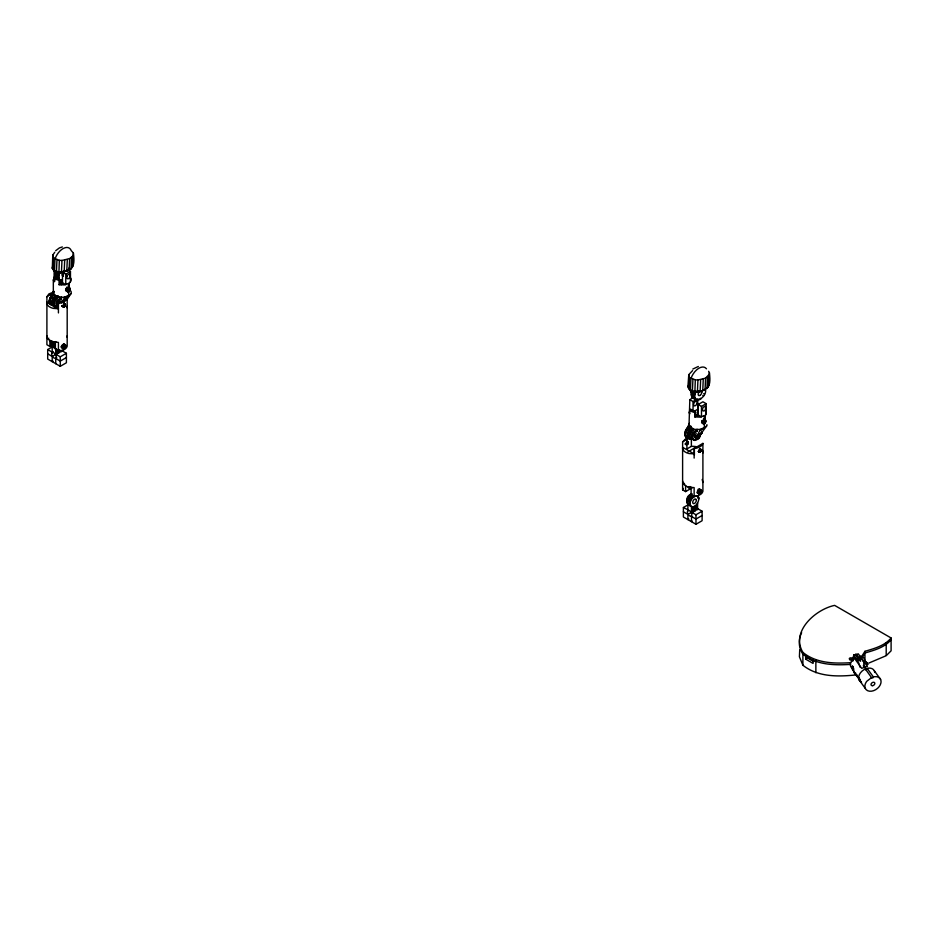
<?xml version="1.0" encoding="UTF-8"?>
<svg xmlns="http://www.w3.org/2000/svg" width="938" height="938" viewBox="0 0 938 938"><rect width="100%" height="100%" fill="white"/><g stroke="black" fill="none" stroke-linecap="round" stroke-linejoin="round"><path stroke-width="1.41" d="M853.686 659.226L853.756 655.076L858.27 653.856L860.357 656.623M863.605 666.613L863.441 665.265M53.583 293.535L53.63 291.108A8.946 5.171 0 0 0 59.962 297.44L66.75 296.924L70.913 293.782A8.946 5.171 0 0 0 70.913 291.108M874.802 672.452A8.911 6.308 -36.1 0 0 868.131 668.161L865.457 669.744M867.158 668.407L873.395 676.966L872.797 677.951L871.742 677.928L865.375 669.005L863.957 669.685A8.911 6.308 -36.1 0 0 861.553 682.207M65.777 345.688C62.049 339.11 61.111 355.971 65.777 345.688L63.667 344.469M701.483 490.844C697.567 484.313 697.016 501.08 701.483 490.844L698.329 489.015M69.084 283.405L68.92 287.603C66.446 283.299 73.879 281.095 70.022 277.343M704.79 415.616L704.626 419.814C699.678 421.385 704.344 427.388 705.739 421.737C703.336 417.41 707.311 413.928 705.739 409.554M59.985 280.286L59.176 279.817L62.342 280.685L59.176 279.407L58.848 274.822L55.471 272.864L52.317 268.139L52.774 255.136L54.732 252.287M52.774 255.136L53.583 257.903L53.067 269.464L58.848 274.822L59.457 272.993C72.074 270.332 75.38 268.08 73.41 253.072L71.241 250.634A12.464 7.199 -60 0 0 63.409 248.406A12.464 7.199 -60 0 0 54.99 259.017L54.474 270.578L55.788 277.46M56.96 259.849L56.444 271.41L58.848 274.822L59.34 260.342L53.583 257.903M73.41 253.072L72.812 255.98L69.623 258.583L61.978 260.447L61.462 272.008L59.457 272.993L58.648 272.524M58.473 279.254L56.597 277.929L56.28 273.333L54.474 270.578L58.824 271.891L59.457 272.993L64.183 271.727L64.687 260.178M58.824 271.891L66.786 271.094L67.302 259.545M66.621 270.355L69.107 270.132L69.623 258.583M68.744 269.136L70.995 268.925L71.511 257.375M72.296 267.541L72.812 255.98M705.27 388.93C708.225 396.317 693.1 406.213 694.812 394.359L691.435 392.401L688.281 387.675L688.738 374.684L692.572 370.616M688.738 374.684L688.281 387.675C693.417 390.02 688.75 399.213 695.715 398.767L692.549 397.888M688.797 376.126L689.547 377.451L689.031 389L694.812 394.359L695.421 392.53C708.084 389.985 711.321 387.394 709.374 372.621L708.612 371.296M691.435 392.401L690.438 390.114L690.954 378.565A12.464 7.199 -60 0 1 698.505 368.446A12.464 7.199 -60 0 1 706.466 368.798M692.924 379.398L692.408 390.947L694.812 394.359L695.304 379.878L689.547 377.451M709.421 374.063L705.587 378.131L697.942 379.996L697.426 391.545L695.421 392.53L694.601 392.061M693.358 398.357L692.092 396.199L692.244 392.87L690.438 390.114L694.788 391.439L695.421 392.53L700.135 391.275L700.651 379.726M703.265 379.081L702.75 390.642L694.788 391.439M705.071 389.68L705.587 378.131M706.959 388.461L707.475 376.912M708.26 387.077L708.776 375.528M709.374 372.621L708.917 385.612M64.3 306.984L62.06 306.28C66.68 309.54 66.575 299.714 62.33 306.363M701.155 450.24L699.877 448.751L698.353 451.483L699.408 452.315L700.897 451.213L701.155 450.24L699.783 449.935L700.897 451.213L699.338 450.744L700.674 451.541L699.021 451.084L700.041 452.128L698.353 451.483M58.285 273.204L58.648 275.842M694.179 393.503L694.612 395.379M49.597 304.193C47.873 300.559 50.406 296.173 53.501 294.11L54.463 294.661C51.273 296.725 48.131 302.165 51.285 305.413M53.22 306.28C51.414 302.282 54.416 297.205 58.285 295.693M689.02 437.8C681.598 438.046 685.209 426.919 690.38 425.817M686.991 437.624C683.661 434.036 687.378 427.845 691.341 426.368M691.986 427.916L688.07 432.793L687.472 435.724L688.469 437.495C685.842 435.267 690.239 441.317 691.998 438.339L692.842 438.832C685.795 441.528 688.293 429.874 692.83 428.408M57.112 296.197L56.268 295.704C53.654 297.369 49.902 302.763 52.763 305.284L51.766 303.525L52.61 304.029M56.643 348.948L56.643 354.529L55.741 355.056L55.741 348.666L51.508 345.981L51.52 340.951L52.34 341.432L51.907 345.489A6.144 3.541 -60 0 0 54.967 347.271M54.803 348.115A6.144 3.541 -60 0 1 53.677 346.509L54.123 342.452L55.061 343.003L54.615 347.072L55.741 348.666M691.458 513.004L691.458 506.626C684.916 498.981 703.77 489.073 697.591 503.085C691.353 514.059 680.331 497.023 692.115 493.751M689.629 505.324A6.144 3.541 -60 0 1 687.613 503.436L688.058 499.379L691.822 494.713L690.989 494.232M690.509 506.063A6.144 3.541 -60 0 1 689.383 504.468L690.52 498.969L693.592 495.733L694.542 496.272M59.375 352.113L59.657 349.827M694.976 510.976L695.644 505.5M853.064 660.293L853.756 655.076L857.355 660.129A9.497 3.201 75.1 0 1 859.935 667.106M66.551 290.71C71.089 280.732 71.206 296.373 66.551 290.71L68.603 291.894L68.603 296.103M852.759 661.255L853.756 655.076M866.055 661.677L867.779 664.385M799.715 649.788L799.411 656.752L802.893 665.241C818.159 677.377 838.666 676.79 856.992 674.821M695.351 510.753L696.688 504.398L696.688 509.979M53.325 292.445L53.325 279.923L54.521 277.343M689.043 424.656L689.829 399.682L693.51 397.22M53.759 341.807L53.947 344.703M688.293 443.17C688.621 440.344 686.933 441.833 686.17 443.522C683.544 445.773 691.036 444.178 687.191 442.021L688.445 442.337L687.167 441.27M697.004 403.668L697.04 401.663M66.915 276.229L66.915 278.316A2.58 1.665 -53 0 0 68.146 278.738L68.662 278.563A2.591 1.29 -66.1 0 0 69.775 277.12L69.811 274.201M801.638 632.716C798.191 639.435 798.461 647.9 802.893 654.114C816.318 665.077 834.245 665.405 850.66 664.397M61.568 301.204A2.556 1.477 -60 0 0 59.762 302.353L59.411 302.915A2.556 1.477 -60 0 0 59.141 303.513M696.359 433.719A2.556 1.477 -60 0 0 695.48 434.564L695.117 435.126A2.556 1.477 -60 0 0 694.835 437.589A2.556 1.477 -60 0 0 696.559 437.776M52.903 265.219L52.317 268.139L55.471 272.864M688.222 386.233L688.867 384.768M50.335 297.897L52.059 296.302M52.106 345.172L49.89 346.45L46.9 344.727L46.9 296.748L48.905 293.911L54.263 291.859M692.221 487.772L685.596 491.606L682.606 489.882L682.606 441.904L686.487 437.976M55.061 343.003L55.752 341.561M696.946 403.797L696.711 404.266A2.556 1.477 -60 0 1 694.155 405.744A2.556 1.477 -60 0 1 694.155 402.789A2.556 1.477 -60 0 1 696.711 401.312L697.004 401.581M854.026 670.963L853.815 672.276L854.799 673.214A2.169 1.735 -20.8 0 0 855.843 673.308M50.851 297.616L53.63 291.108M53.138 299.281L55.272 295.036M688.14 435.314L687.941 431.621L690.978 427.247M54.474 270.578L58.039 274.353L57.898 277.671L59.176 279.407M690.438 390.114L694.003 393.89L693.862 397.208L695.949 399.823M59.598 300.125L61.287 296.865M61.779 302.868L64.593 297.44L67.126 295.974M695.316 432.336L697.004 429.076M694.19 434.517L696.922 436.17L700.299 429.651L702.832 428.185M55.999 296.396L52.692 298.53L52.036 302.646M802.893 665.241L802.893 652.402C790.417 631.497 815.556 609.383 834.621 605.385L891.1 637.981C884.651 645.86 874.298 648.498 864.942 651.312L861.061 657.444L859.419 657.995C848.515 645.238 864.977 669.626 859.419 657.995M862.608 656.706L864.942 653.024C874.298 650.21 884.651 647.56 891.1 639.693M70.913 293.782L66.633 300.09L64.593 297.44M706.935 424.656A8.946 5.171 0 0 1 706.631 425.993L699.584 435.631A1.923 1.102 -59.9 0 0 698.951 435.044L697.309 436.229A1.923 1.102 -59.9 0 0 696.911 437.565L696.957 437.952A1.923 1.102 -59.9 0 0 698.259 438.351L698.622 438.093A1.923 1.102 -59.9 0 0 699.619 436.006M686.464 429.967L687.073 429.217M51.918 304.803L52.235 304.346M67.219 269.569L70.467 271.445L65.766 274.201L62.483 272.301L62.483 282.737L59.082 284.706L59.082 280.439L59.985 279.923L59.985 284.179M698.2 404.513L702.925 401.781L706.185 403.657L701.483 406.4L698.2 404.513L698.2 414.948L694.788 416.918L694.788 412.65L695.691 412.134L695.691 416.39M706.631 425.993L702.456 429.135L695.668 429.651A8.946 5.171 0 0 1 689.348 423.319L686.569 429.827M694.659 436.897L696.465 437.94A2.556 1.477 -60 0 0 698.364 438.82A2.556 1.477 -60 0 0 700.076 435.631L702.339 432.301L700.299 429.651M55.647 250.739L59.411 247.902L62.377 246.94M699.983 435.15L702.339 432.301L698.271 435.209M691.529 515.724L691.177 516.041A3.131 1.806 60 0 1 688.058 514.235L687.706 513.508A3.131 1.806 60 0 1 687.706 510.952L688.058 510.635A3.131 1.806 60 0 1 691.177 512.441L691.529 513.168A3.131 1.806 60 0 1 691.529 515.724L691.458 521.657L692.35 521.141M688.046 441.54L686.241 442.63L686.288 444.694M696.922 437.647L696.465 437.94A2.556 1.477 -60 0 1 698.177 434.763L702.339 432.301M59.082 284.706L64.593 284.918L69.049 283.241M694.788 416.918L700.299 417.129L704.766 415.452M51.355 297.006L52.059 296.596M697.415 436.088L697.919 435.478M692.819 369.056L698.341 366.488M690.087 429.029L691.705 428.607M55.389 341.96L55.389 349.557L58.426 351.316A10.224 5.909 0 0 0 67.184 346.204L67.184 298.225L58.426 303.337L58.426 312.929M691.107 487.115L691.107 494.725L694.143 496.472A10.224 5.909 0 0 0 702.902 491.371L702.902 443.381L694.143 448.493L694.143 458.084M46.9 296.748L53.431 292.891M682.606 441.904L689.137 438.046M695.539 447.414L687.824 451.94M62.483 272.301L64.851 270.93M54.826 276.945L54.826 281.201L53.947 281.705L53.947 277.449L54.826 276.945L59.985 279.923M69.647 278.598L70.549 278.082M61.603 350.941L61.146 350.273L66.399 353.274L66.399 362.772L60.267 366.312L47.686 359.055L47.686 349.557L52.587 346.72M53.103 351.644L52.2 352.16L47.686 349.557M53.103 352.301L52.2 352.817L52.2 346.626L55.459 348.268M61.885 350.671L55.741 354.212L60.267 356.815L66.399 353.274M55.272 354.67L52.2 356.44L47.686 353.837M53.103 361.142L52.2 361.658L52.2 355.983M66.399 357.554L60.267 361.095L55.741 358.492M689.829 399.682L693.041 401.534L697.766 398.802M689.043 412.134L689.665 413.916L689.665 409.66L690.532 409.156L695.691 412.134M694.226 411.29L697.766 409.238M696.864 508.197L702.105 511.233L702.105 520.719L695.973 524.272L683.392 517.002L683.392 507.505L688.304 504.667M690.978 512.617L687.906 514.387L683.392 511.785M697.591 508.619L691.458 512.16L695.973 514.774L702.105 511.233M688.809 519.089L687.906 519.617L687.906 513.93M702.105 515.501L695.973 519.054L691.458 516.439M805.672 655.721L805.672 659.144L807.677 657.984L813.856 661.548M46.9 335.851L47.615 338.876L48.788 338.208M682.606 481.006L683.333 484.043L684.505 483.363M683.333 484.043L686.569 486.459L688.891 487.221L689.946 486.517M696.617 446.769A10.224 5.909 0 0 0 691.376 446.394L686.909 448.903L686.909 444.682M688.269 486.599A2.556 1.477 -59.9 0 0 689.747 488.17L690.216 487.912A2.556 1.454 -60.6 0 0 690.661 487.526M696.922 436.17L697.591 435.818M61.509 299.011L60.571 299.468A5.112 2.955 -60 0 0 57.347 304.088A5.112 2.955 -60 0 0 58.32 308.027M58.027 306.116L57.265 306.491A5.112 2.955 -60 0 1 54.427 303.701A5.112 2.955 -60 0 1 57.851 297.897L58.789 297.44A5.112 2.955 -60 0 1 61.474 298.706M693.616 429.135L692.666 429.592A5.112 2.955 -60 0 0 689.242 435.396A5.112 2.955 -60 0 0 692.08 438.175M697.227 431.222L696.289 431.679A5.112 2.955 -60 0 0 692.854 437.483A5.112 2.955 -60 0 0 695.691 440.262L696.641 439.816A5.112 2.955 -60 0 0 698.423 438.128M695.55 439.371L694.788 439.734A5.112 2.955 -60 0 1 691.951 436.956A5.112 2.955 -60 0 1 695.375 431.152L696.313 430.694A5.112 2.955 -60 0 1 697.204 430.554M871.613 677.564L866.771 681.293A8.911 6.308 -36.1 0 0 864.918 686.886L865.375 688.527A8.911 6.308 -36.1 0 0 879.199 686.604A8.911 6.308 -36.1 0 0 874.368 676.72L873.395 676.966M65.179 303.935L63.643 304.639L63.198 306.902M55.963 307.125L57.136 306.62L53.935 306.949M867.322 669.134L865.375 669.005M868.764 663.096L886.211 655.697L891.1 650.82L891.1 637.981M857.355 660.129L858.974 659.695M860.263 659.355L861.87 658.922A9.497 3.201 75.1 0 1 863.089 661.431M856.535 658.769L858.164 658.335M700.076 435.631L697.766 434.575M698.704 451.612L699.349 449.794L700.897 449.091M53.103 346.908L54.146 346.802M66.504 269.851L70.045 269.534M850.66 662.685C834.245 663.694 816.318 663.365 802.893 652.402M695.14 399.354L697.497 399.752M61.802 271.774L64.183 271.727M697.766 391.322L700.135 391.275M59.34 260.342L61.978 260.447M695.304 379.878L697.942 379.996M66.586 270.015L69.107 270.132M68.767 268.807L70.995 268.925M52.692 298.53L55.096 298.776M698.458 451.424L699.408 452.315M688.891 487.221L694.143 487.608L694.143 496.472M693.522 496.46C690.579 496.003 687.765 500.915 690.11 502.979M64.147 270.566L66.786 271.094M65.437 305.084L64.065 304.768L65.214 305.987L63.878 305.202M694.788 412.65L691.658 411.524L689.665 409.66M59.082 280.439L55.952 279.313L53.947 277.449M53.513 343.261L55.319 343.695M699.9 449.501L701.178 449.83L699.877 448.751M64.183 304.346L65.472 304.674L64.171 303.595L65.332 304.076M686.03 437.073L687.929 437.917M687.519 444.319L685.514 443.92M853.498 670.213L853.322 667.434A2.263 1.02 84.1 0 0 852.408 666.168L851.892 667.446L853.111 669.767M703.301 420.482L705.786 421.443L703.43 420.083M702.75 421.643L705.399 422.675L701.788 420.587L705.646 422.065L703.265 420.693M67.595 288.271L70.069 289.232L66.539 287.192M702.011 421.994L705.083 423.249L702.644 421.83M66.305 289.783L69.377 291.038L65.707 288.916L69.693 290.475L66.07 288.376L69.94 289.854L67.548 288.482M703.441 419.884L705.822 420.869L703.477 419.509M67.724 287.685L70.104 288.658L67.77 287.298M701.577 422.37L704.708 423.73L702.234 422.299M65.859 290.159L69.002 291.519L66.516 290.088M685.197 443.967L686.851 444.718M691.435 392.494L692.244 392.87M55.471 272.958L56.28 273.333M702.304 423.061L704.309 424.105L704.309 428.314M61.849 305.636L62.998 306.456M686.792 502.979L687.613 503.436M51.074 345.032L51.907 345.489M686.487 443.182L687.859 443.955L686.733 442.9M684.705 434.153L685.666 434.704M48.987 301.942L49.949 302.493M704.579 390.032L705.388 390.489M699.537 391.076L701.776 392.377M703.711 393.608L704.52 394.077M702.797 395.379L703.606 395.848M700.299 398.298L701.108 398.767M691.986 394.628L691.177 394.159L692.033 395.074M698.88 399.248L699.701 399.717M691.283 395.73L692.092 396.199M691.752 396.997L692.561 397.466M694.331 398.474L695.14 398.943M693.628 398.333L694.437 398.802M696.219 399.799L697.028 400.268M698.2 414.948L701.483 416.835L701.483 406.4M703.43 419.016L705.786 420.376M701.788 422.639L704.309 424.105M689.207 426.321L690.18 426.872M688.046 427.177L689.008 427.728M690.814 428.772L691.658 429.264M686.956 428.326L687.917 428.877M689.723 429.921L690.567 430.413M686.018 429.698L686.979 430.249M688.785 431.292L689.629 431.785M685.303 431.199L686.264 431.75M688.07 432.793L688.914 433.286M684.857 432.711L685.819 433.274M687.624 434.317L688.469 434.798M688.316 436.24L687.472 435.724L687.941 436.557M684.857 435.408L685.819 435.971M690.837 438.843L691.681 439.336M685.315 436.405L686.276 436.967M688.082 438.011L688.926 438.492M689.735 438.961L690.579 439.441M688.809 438.667L689.653 439.16M698.294 496.624L697.356 496.085L697.837 497.457M697.778 497.034L698.728 497.586M689.876 495.053L690.696 495.522M692.467 496.554L693.417 497.093M688.82 496.155L689.653 496.624M691.423 497.656L692.361 498.195M687.917 497.468L688.75 497.949M690.52 498.969L691.47 499.508M687.226 498.899L688.058 499.379M689.829 500.4L690.778 500.951M686.792 500.364L687.624 500.845M689.395 501.865L690.333 502.405M686.639 501.748L687.472 502.229M689.242 503.249L690.192 503.788M683.392 507.505L688.809 510.249L687.906 510.764L687.906 504.574M805.672 656.577L813.082 660.856M805.672 659.144L813.082 663.424L813.082 660M68.615 270.484L69.424 270.953L68.837 268.151M56.022 275.092L55.213 274.623L56.069 275.526M55.319 276.182L56.128 276.651M60.255 280.251L61.064 280.72M62.483 282.737L65.766 284.636L65.766 274.201M66.082 290.44L68.603 291.894M65.601 290.616L68.075 292.058M52.329 294.966L53.29 295.517M55.108 296.56L55.952 297.053M51.238 296.115L52.2 296.678M54.017 297.721L54.861 298.202M50.312 297.487L51.273 298.05M53.079 299.093L53.923 299.574M49.597 298.988L50.558 299.539M52.364 300.582L53.208 301.075M49.139 300.5L50.101 301.063M51.918 302.106L52.763 302.587M49.151 303.197L50.113 303.76M51.086 342.417L51.907 342.886M53.677 343.918L54.627 344.457M50.933 343.8L51.754 344.269M53.536 345.301L54.474 345.841M699.396 489.073L701.495 490.281M698.189 489.624L701.378 491.465M697.954 490.234L701.202 492.11M697.227 491.324L700.545 493.247M697.872 492.344L700.088 493.634M697.403 492.602L699.619 493.88M696.946 492.696L699.173 493.986M63.831 305.272L65.179 306.058L63.315 305.917L64.335 306.972M63.678 343.906L65.789 345.125M62.483 344.469L65.672 346.31M62.248 345.078L65.484 346.954M61.509 346.157L64.839 348.08M61.052 346.544L64.382 348.467M61.685 347.435L63.913 348.725M61.24 347.541L63.456 348.819M697.931 498.242L698.869 498.805M686.921 442.63L688.199 443.381M686.792 442.83L688.093 443.592M689.383 504.468L690.333 505.031M53.677 346.509L54.615 347.072M697.626 490.844L700.897 492.825M61.908 345.688L65.191 347.67M694.554 396.117L693.745 395.625L694.671 397.677L693.827 396.844M686.03 444.378L685.338 443.967L686.088 444.518M58.59 276.569L57.781 276.077L58.707 278.14L57.863 277.308M65.074 303.912L63.831 303.138L64.91 303.865M52.317 268.139L54.205 269.593M63.561 303.068L64.605 303.9M62.131 305.858L63.034 306.597M705.528 406.412L705.482 409.32A2.591 1.29 -66.1 0 1 704.379 410.774L703.863 410.95A2.58 1.665 -53 0 1 702.621 410.527L702.621 408.44A2.58 1.665 -53 0 1 703.863 406.881L704.379 406.6A2.591 1.29 -66.1 0 1 705.482 406.318M47.615 338.876L50.863 341.291L58.426 342.44L58.426 351.316M857.355 675.864L859.888 679.288M853.322 670.858L860.064 679.968M853.58 671.819L860.65 681.269L860.123 680.484M874.345 670.822L880.583 679.382M864.531 666.906L866.384 669.439M859.138 679.968L865.375 688.527M53.947 281.705L53.325 279.923M696.864 508.22L697.673 509.627M702.187 479.47L702.902 482.495M54.498 270.859L54.65 271.234A2.58 1.278 -66.1 0 0 54.896 271.481M63.866 303.42L63.913 303.795A1.923 1.102 -60 0 1 62.905 305.894L62.553 306.14A1.923 1.102 -60 0 1 62.201 306.292M886.199 655.322L886.211 642.858M72.894 264.622L72.953 266.075M67.173 335.792L67.184 337.34M864.942 651.312L864.942 661.372M815.861 659.895L815.861 672.722M706.185 403.657L706.185 414.092M704.309 415.78L704.309 419.99M697.766 400.104L697.766 416.191M697.591 503.085L697.591 509.463M695.973 514.774L695.973 524.272M694.519 506.321L694.519 511.233L693.405 511.878L693.405 506.801M694.39 448.094L694.39 455.118M693.041 401.534L693.041 410.668M692.35 506.895L692.35 512.488M691.376 438.163L691.376 446.394M690.04 488.006L690.04 489.05M686.909 439.312L686.909 441.81M685.596 485.274L685.596 491.606M70.467 271.445L70.467 281.881M68.603 283.581L68.603 287.79M62.06 279.805L62.06 283.98M60.982 351.187L60.982 352.031M60.267 356.815L60.267 366.312M58.813 349.722L58.813 353.286M57.687 350.261L57.687 353.087M56.643 357.964L56.643 357.319L55.741 357.835L55.741 363.709M54.123 270.074L54.123 277.906M51.191 294.145L51.191 296.654M49.89 340.107L49.89 346.45M863.617 662.861A9.497 3.201 75.1 0 1 864.73 667.41M699.994 434.587A5.112 2.955 -60 0 1 699.138 437.002M692.537 436.428A2.556 1.477 -60 0 1 692.396 433.555A2.556 1.477 -60 0 1 694.952 431.926M698.071 435.76A2.556 1.477 -60 0 1 697.45 436.92M685.701 432.16A2.556 1.477 -60 0 1 686.862 428.865M686.112 431.691A1.923 1.102 -60 0 1 686.112 430.882M697.18 430.905A5.112 2.955 -60 0 0 694.507 429.651L693.569 430.108A5.112 2.955 -60 0 0 690.134 435.912A5.112 2.955 -60 0 0 692.971 438.691M695.375 414.831A2.509 1.454 -60 0 1 697.145 415.862M682.606 489.882A10.224 5.909 0 0 1 683.286 488.393M702.902 443.381A10.224 5.909 0 0 1 694.143 448.493M702.187 449.947A10.224 5.909 0 0 1 702.902 452.984M63.444 276.065A2.556 1.477 -60 0 1 62.201 274.963A2.556 1.477 -60 0 1 63.186 272.372M58.179 307.676A5.112 2.955 -60 0 1 56.303 304.17A5.112 2.955 -60 0 1 59.657 298.941L60.607 298.483A5.112 2.955 -60 0 1 61.486 298.343M56.819 304.217A2.556 1.477 -60 0 1 56.69 301.344A2.556 1.477 -60 0 1 59.235 299.714M64.171 304.592A2.556 1.477 -60 0 1 63.116 306.245M50.195 300.324A2.556 1.477 -60 0 1 50.101 298.296M50.371 297.698A2.556 1.477 -60 0 1 52.082 296.056M66.903 276.194A2.58 1.665 -53 0 1 68.146 274.67L68.662 274.388A2.591 1.29 -66.1 0 1 69.775 274.107M63.315 276.241A2.556 1.477 -60 0 1 63.315 274.154M55.483 306.116A5.112 2.955 -60 0 1 53.595 302.599A5.112 2.955 -60 0 1 56.96 297.381L57.898 296.924A5.112 2.955 -60 0 1 58.789 296.783M59.657 282.619A2.509 1.454 -60 0 1 61.193 284.812M67.184 298.225A10.224 5.909 0 0 1 58.426 303.337M67.173 306.28A10.224 5.909 0 0 1 67.184 307.816M866.313 662.474A2.099 0.715 75.2 0 1 866.712 662.58M867.169 663.189A2.099 0.715 75.2 0 1 867.673 664.679M864.625 661.149A7.856 5.558 -36.1 0 0 861.553 656.506L860.029 656.283L867.416 666.426L861.705 668.313L854.319 658.171L852.865 659.379A7.856 5.558 -36.1 0 0 853.439 668.911M849.758 659.813A1.571 0.903 0 0 1 851.985 659.813M52.34 352.676L52 353.005A3.131 1.806 60 0 0 52 355.561L52.34 356.288A3.131 1.806 60 0 0 55.471 358.093L55.823 357.765A3.131 1.806 60 0 0 55.823 355.221L55.471 354.482A3.131 1.806 60 0 0 52.34 352.676M58.426 308.754L53.173 308.368A10.224 5.909 0 0 1 46.9 302.165L58.426 308.754M694.143 453.91L688.891 453.523A10.224 5.909 0 0 1 682.606 447.32L694.143 453.91M696.313 499.919L696.172 499.485A2.556 1.477 -60 0 0 693.991 499.626A2.556 1.477 -60 0 0 692.748 502.686L692.889 503.131A2.556 1.477 -60 0 0 695.07 502.991A2.556 1.477 -60 0 0 696.313 499.919M700.346 395.133A2.556 1.477 -60 0 0 701.319 391.134A2.556 1.477 -60 0 0 698.247 393.655A2.556 1.477 -60 0 0 700.346 395.133M851.821 667.059A2.099 0.715 75.2 0 0 853.099 670.271A2.099 0.715 75.2 0 0 853.17 667.399A2.099 0.715 75.2 0 0 851.821 667.059M872.68 685.655A2.099 1.477 -36.1 0 0 874.697 682.841A2.099 1.477 -36.1 0 0 871.425 683.403A2.099 1.477 -36.1 0 0 872.68 685.655M850.086 659.531A1.571 0.903 0 0 0 852.443 658.746A1.571 0.903 0 0 0 850.086 657.96A1.571 0.903 0 0 0 850.086 659.531"/></g></svg>
